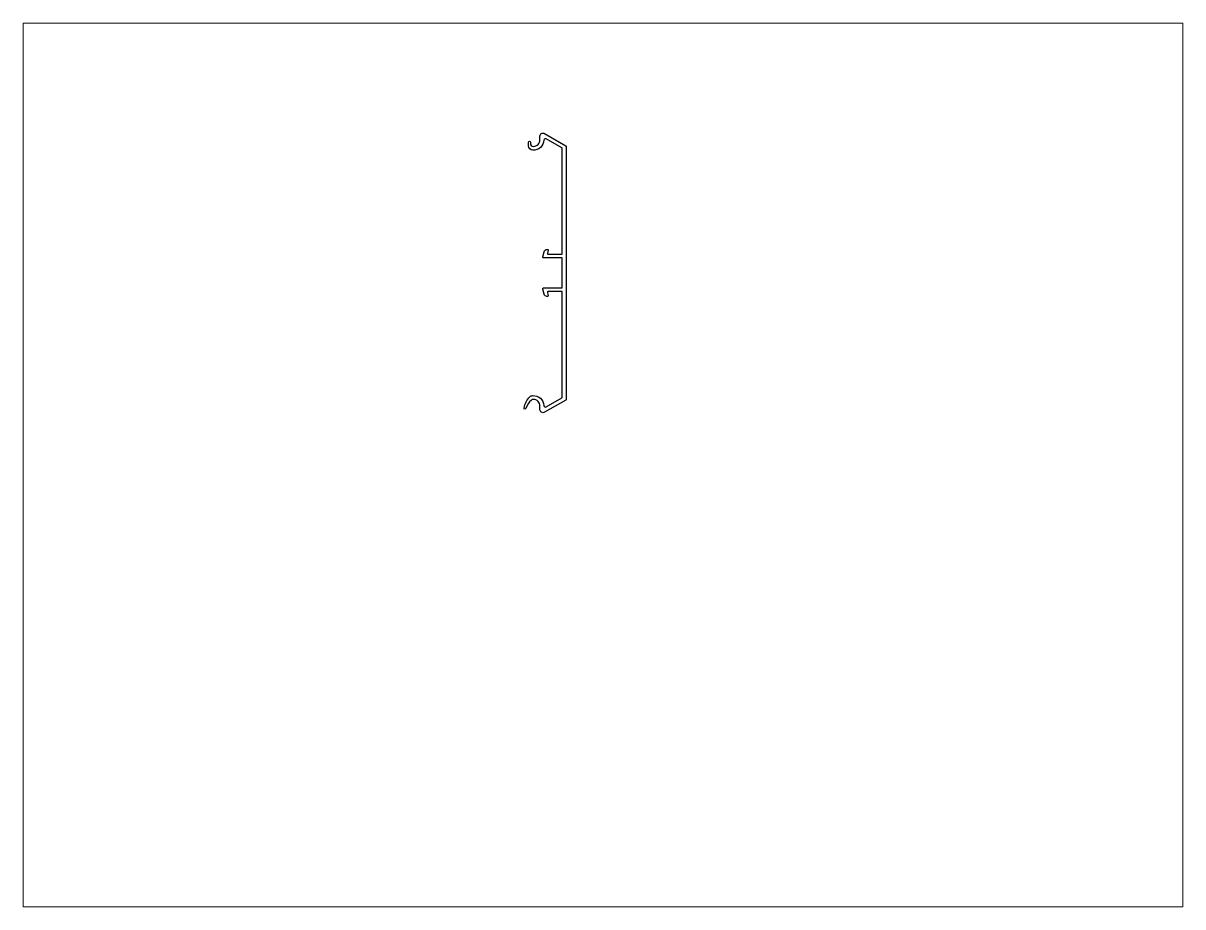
# Paper-space layout 'Layout1' of a CAD drawing. Extents: x 27 to 240, y 20 to 183.
# The model-space entities are those that its viewports show. They can reach past a viewport. Long polylines and large blocks are cut down to what shows.
import ezdxf

# ---------------------------------------------------------------- set-up
doc = ezdxf.new("R2010")
doc.units = 0
doc.header["$LTSCALE"] = 15
doc.layers.get('0').update_dxf_attribs({"linetype": 'CONTINUOUS'})

msp = doc.modelspace()

# ---------------------------------------------------------------- linework, layer by layer
at = {"color": 0, "linetype": 'CONTINUOUS', "ltscale": 0.05}
msp.add_lwpolyline([(165.75, 236.49), (165.75, 237.69, -1), (166.35, 237.69), (166.35, 237.29, 0.414214), (167.35, 236.29, 0.414214), (169.55, 238.49), (169.55, 239.69, -0.57735), (171.05, 240.56), (178.1, 236.49, -0.267949), (178.25, 236.23), (178.25, 152.15, -0.267949), (178.1, 151.9), (171.05, 147.82, -0.57735), (169.55, 148.69), (169.55, 149.89, 0.414214), (167.35, 152.09, 0.174772), (166.71, 151.86, 0.141963), (164.83, 149.1, -0.922103), (164.25, 149.24, -0.167229), (166.22, 152.98, -0.1782), (167.17, 153.39, -0.415444), (170.85, 150.05, 0.562177), (171.6, 149.64), (176.8, 152.65, 0.267949), (176.95, 152.91), (176.95, 187.99), (172.31, 187.99, 0.493145), (172.02, 187.61), (172.28, 186.64, -0.493145), (172.09, 186.39), (171.88, 186.39, -0.339454), (170.91, 187.13), (170.46, 188.81, -0.493145), (170.75, 189.19), (176.95, 189.19), (176.95, 199.19), (170.75, 199.19, -0.493145), (170.46, 199.57), (170.91, 201.25, -0.339454), (171.88, 201.99), (172.09, 201.99, -0.493145), (172.28, 201.74), (172.02, 200.77, 0.493145), (172.31, 200.39), (176.95, 200.39), (176.95, 235.48, 0.267949), (176.8, 235.74), (171.6, 238.74, 0.562177), (170.85, 238.33, -0.415444), (167.17, 235, -0.399638)], format="xyb", close=True, dxfattribs=at)

psp = doc.layouts.get("Layout1")

# ---------------------------------------------------------------- viewports
at = {"layer": '0', "color": 0, "linetype": 'BYBLOCK', "ltscale": 0.05}
psp.add_viewport(center=(133.35, 101.6), size=(213.36, 162.56), view_center_point=(190.51, 130.3), view_height=293.8955, dxfattribs=at)

doc.saveas('drawing.dxf')
